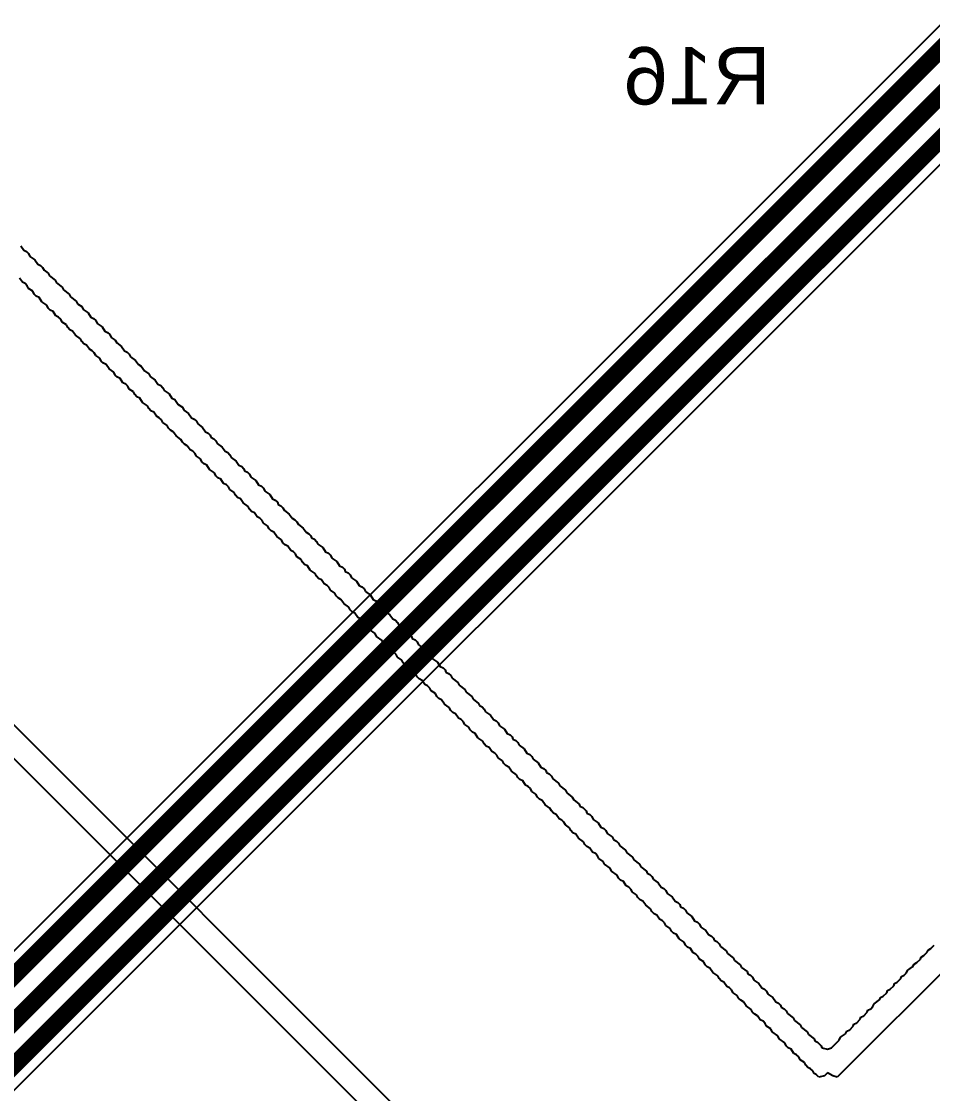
# Model space of a CAD drawing. Header units: millimetres. Extents: x 95 to 305, y 96 to 295.
# Drawn here: x 253.65 to 269.52, y 157.37 to 176.05 of the extents above; entities that cross this region are included whole.
import ezdxf

# ---------------------------------------------------------------- set-up
doc = ezdxf.new("R2010")
doc.units = ezdxf.units.MM
doc.layers.add('BottomOverlay', color=54, linetype='Continuous')
doc.layers.add('TopLayer', color=1, linetype='Continuous')
doc.styles.add('Arial', font='arial.ttf', dxfattribs={"height": 0.2})

msp = doc.modelspace()

# ---------------------------------------------------------------- linework, layer by layer
at = {"layer": 'BottomOverlay'}
for p, q in [((243.799, 173.512), (263.563, 153.748)), ((263.076, 153.651), (243.641, 173.086)), ((253.644, 172.137), (253.693, 172.064)), ((253.693, 172.064), (253.742, 172.04)), ((253.742, 172.04), (253.778, 172.003)), ((253.778, 172.003), (253.802, 171.954)), ((253.802, 171.954), (253.888, 171.894)), ((253.888, 171.894), (253.936, 171.821)), ((253.936, 171.821), (253.985, 171.796)), ((253.985, 171.796), (254.022, 171.76)), ((254.022, 171.76), (254.046, 171.711)), ((254.046, 171.711), (254.119, 171.662)), ((254.119, 171.662), (254.143, 171.614)), ((253.669, 171.504), (253.62, 171.577)), ((253.717, 171.48), (253.669, 171.504)), ((253.754, 171.443), (253.717, 171.48)), ((254.143, 171.614), (254.241, 171.541)), ((254.241, 171.541), (254.265, 171.492)), ((254.265, 171.492), (254.362, 171.419)), ((253.778, 171.395), (253.754, 171.443)), ((253.851, 171.346), (253.778, 171.395)), ((253.876, 171.297), (253.851, 171.346)), ((253.912, 171.261), (253.876, 171.297)), ((254.362, 171.419), (254.387, 171.37)), ((254.387, 171.37), (254.484, 171.297)), ((254.484, 171.297), (254.508, 171.249)), ((253.961, 171.236), (253.912, 171.261)), ((254.009, 171.163), (253.961, 171.236)), ((254.095, 171.102), (254.009, 171.163)), ((254.119, 171.054), (254.095, 171.102)), ((254.508, 171.249), (254.606, 171.176)), ((254.606, 171.176), (254.63, 171.127)), ((254.63, 171.127), (254.703, 171.078)), ((254.155, 171.017), (254.119, 171.054)), ((254.204, 170.993), (254.155, 171.017)), ((254.253, 170.92), (254.204, 170.993)), ((254.301, 170.896), (254.253, 170.92)), ((254.703, 171.078), (254.727, 171.029)), ((254.727, 171.029), (254.813, 170.969)), ((254.813, 170.969), (254.861, 170.896)), ((254.338, 170.859), (254.301, 170.896)), ((254.362, 170.81), (254.338, 170.859)), ((254.435, 170.762), (254.362, 170.81)), ((254.46, 170.713), (254.435, 170.762)), ((254.496, 170.677), (254.46, 170.713)), ((254.861, 170.896), (254.91, 170.871)), ((254.91, 170.871), (254.946, 170.835)), ((254.946, 170.835), (254.971, 170.786)), ((254.971, 170.786), (255.056, 170.725)), ((255.056, 170.725), (255.105, 170.652)), ((254.545, 170.652), (254.496, 170.677)), ((254.594, 170.579), (254.545, 170.652)), ((254.679, 170.518), (254.594, 170.579)), ((255.105, 170.652), (255.153, 170.628)), ((255.153, 170.628), (255.19, 170.591)), ((255.19, 170.591), (255.214, 170.543)), ((255.214, 170.543), (255.287, 170.494)), ((254.703, 170.47), (254.679, 170.518)), ((254.74, 170.433), (254.703, 170.47)), ((254.788, 170.409), (254.74, 170.433)), ((254.837, 170.336), (254.788, 170.409)), ((255.287, 170.494), (255.312, 170.445)), ((255.312, 170.445), (255.397, 170.384)), ((255.397, 170.384), (255.445, 170.311)), ((254.886, 170.311), (254.837, 170.336)), ((254.922, 170.275), (254.886, 170.311)), ((254.946, 170.226), (254.922, 170.275)), ((255.019, 170.178), (254.946, 170.226)), ((255.044, 170.129), (255.019, 170.178)), ((255.445, 170.311), (255.494, 170.287)), ((255.494, 170.287), (255.531, 170.251)), ((255.531, 170.251), (255.555, 170.202)), ((255.555, 170.202), (255.64, 170.141)), ((255.08, 170.092), (255.044, 170.129)), ((255.129, 170.068), (255.08, 170.092)), ((255.178, 169.995), (255.129, 170.068)), ((255.263, 169.934), (255.178, 169.995)), ((255.64, 170.141), (255.689, 170.068)), ((255.689, 170.068), (255.737, 170.044)), ((255.737, 170.044), (255.798, 169.959)), ((255.287, 169.886), (255.263, 169.934)), ((255.324, 169.849), (255.287, 169.886)), ((255.372, 169.825), (255.324, 169.849)), ((255.421, 169.752), (255.372, 169.825)), ((255.798, 169.959), (255.871, 169.91)), ((255.871, 169.91), (255.896, 169.861)), ((255.896, 169.861), (255.981, 169.8)), ((255.981, 169.8), (256.03, 169.727)), ((255.47, 169.727), (255.421, 169.752)), ((255.506, 169.691), (255.47, 169.727)), ((255.531, 169.642), (255.506, 169.691)), ((255.604, 169.593), (255.531, 169.642)), ((255.628, 169.545), (255.604, 169.593)), ((256.03, 169.727), (256.078, 169.703)), ((256.078, 169.703), (256.115, 169.666)), ((256.115, 169.666), (256.139, 169.618)), ((256.139, 169.618), (256.224, 169.557)), ((255.664, 169.508), (255.628, 169.545)), ((255.713, 169.484), (255.664, 169.508)), ((255.762, 169.411), (255.713, 169.484)), ((255.847, 169.35), (255.762, 169.411)), ((256.224, 169.557), (256.273, 169.484)), ((256.273, 169.484), (256.322, 169.46)), ((256.322, 169.46), (256.382, 169.374)), ((255.871, 169.301), (255.847, 169.35)), ((255.908, 169.265), (255.871, 169.301)), ((255.957, 169.241), (255.908, 169.265)), ((256.005, 169.168), (255.957, 169.241)), ((256.382, 169.374), (256.456, 169.326)), ((256.456, 169.326), (256.48, 169.277)), ((256.48, 169.277), (256.565, 169.216)), ((256.565, 169.216), (256.614, 169.143)), ((256.054, 169.143), (256.005, 169.168)), ((256.09, 169.107), (256.054, 169.143)), ((256.115, 169.058), (256.09, 169.107)), ((256.188, 169.009), (256.115, 169.058)), ((256.614, 169.143), (256.662, 169.119)), ((256.662, 169.119), (256.699, 169.082)), ((256.699, 169.082), (256.723, 169.034)), ((256.723, 169.034), (256.808, 168.973)), ((256.212, 168.961), (256.188, 169.009)), ((256.249, 168.924), (256.212, 168.961)), ((256.297, 168.9), (256.249, 168.924)), ((256.346, 168.827), (256.297, 168.9)), ((256.808, 168.973), (256.857, 168.9)), ((256.857, 168.9), (256.906, 168.875)), ((256.906, 168.875), (256.942, 168.839)), ((256.431, 168.766), (256.346, 168.827)), ((256.456, 168.717), (256.431, 168.766)), ((256.492, 168.681), (256.456, 168.717)), ((256.541, 168.656), (256.492, 168.681)), ((256.589, 168.583), (256.541, 168.656)), ((256.942, 168.839), (256.954, 168.802)), ((256.954, 168.802), (257.003, 168.778)), ((257.003, 168.778), (257.04, 168.742)), ((257.04, 168.742), (257.064, 168.693)), ((257.064, 168.693), (257.149, 168.632)), ((256.638, 168.559), (256.589, 168.583)), ((256.675, 168.523), (256.638, 168.559)), ((256.699, 168.474), (256.675, 168.523)), ((256.772, 168.425), (256.699, 168.474)), ((257.149, 168.632), (257.198, 168.559)), ((257.198, 168.559), (257.247, 168.535)), ((257.247, 168.535), (257.283, 168.498)), ((257.283, 168.498), (257.307, 168.449)), ((256.796, 168.376), (256.772, 168.425)), ((256.833, 168.34), (256.796, 168.376)), ((256.881, 168.316), (256.833, 168.34)), ((256.93, 168.243), (256.881, 168.316)), ((257.307, 168.449), (257.393, 168.389)), ((257.393, 168.389), (257.441, 168.316)), ((257.441, 168.316), (257.49, 168.291)), ((257.49, 168.291), (257.526, 168.255)), ((257.015, 168.182), (256.93, 168.243)), ((257.04, 168.133), (257.015, 168.182)), ((257.076, 168.097), (257.04, 168.133)), ((257.125, 168.072), (257.076, 168.097)), ((257.526, 168.255), (257.539, 168.218)), ((257.539, 168.218), (257.587, 168.194)), ((257.587, 168.194), (257.624, 168.157)), ((257.624, 168.157), (257.648, 168.109)), ((257.648, 168.109), (257.733, 168.048)), ((257.174, 167.999), (257.125, 168.072)), ((257.222, 167.975), (257.174, 167.999)), ((257.259, 167.938), (257.222, 167.975)), ((257.283, 167.89), (257.259, 167.938)), ((257.733, 168.048), (257.782, 167.975)), ((257.782, 167.975), (257.831, 167.951)), ((257.831, 167.951), (257.867, 167.914)), ((257.867, 167.914), (257.892, 167.865)), ((257.356, 167.841), (257.283, 167.89)), ((257.38, 167.792), (257.356, 167.841)), ((257.417, 167.756), (257.38, 167.792)), ((257.466, 167.731), (257.417, 167.756)), ((257.514, 167.658), (257.466, 167.731)), ((257.892, 167.865), (257.977, 167.804)), ((257.977, 167.804), (258.025, 167.731)), ((258.025, 167.731), (258.074, 167.707)), ((257.599, 167.598), (257.514, 167.658)), ((257.624, 167.549), (257.599, 167.598)), ((257.66, 167.512), (257.624, 167.549)), ((258.074, 167.707), (258.111, 167.671)), ((258.111, 167.671), (258.123, 167.634)), ((258.123, 167.634), (258.171, 167.61)), ((258.171, 167.61), (258.208, 167.573)), ((258.208, 167.573), (258.232, 167.525)), ((257.709, 167.488), (257.66, 167.512)), ((257.758, 167.415), (257.709, 167.488)), ((257.806, 167.391), (257.758, 167.415)), ((257.843, 167.354), (257.806, 167.391)), ((257.867, 167.306), (257.843, 167.354)), ((258.232, 167.525), (258.317, 167.464)), ((258.317, 167.464), (258.366, 167.391)), ((258.366, 167.391), (258.415, 167.366)), ((258.415, 167.366), (258.451, 167.33)), ((257.94, 167.257), (257.867, 167.306)), ((257.965, 167.208), (257.94, 167.257)), ((258.001, 167.172), (257.965, 167.208)), ((258.05, 167.147), (258.001, 167.172)), ((258.451, 167.33), (258.476, 167.281)), ((258.476, 167.281), (258.561, 167.22)), ((258.561, 167.22), (258.61, 167.147)), ((258.098, 167.074), (258.05, 167.147)), ((258.184, 167.013), (258.098, 167.074)), ((258.208, 166.965), (258.184, 167.013)), ((258.61, 167.147), (258.658, 167.123)), ((258.658, 167.123), (258.695, 167.086)), ((258.695, 167.086), (258.707, 167.05)), ((258.707, 167.05), (258.756, 167.026)), ((258.756, 167.026), (258.792, 166.989)), ((258.792, 166.989), (258.816, 166.94)), ((258.244, 166.928), (258.208, 166.965)), ((258.293, 166.904), (258.244, 166.928)), ((258.342, 166.831), (258.293, 166.904)), ((258.39, 166.807), (258.342, 166.831)), ((258.427, 166.77), (258.39, 166.807)), ((258.816, 166.94), (258.902, 166.88)), ((258.902, 166.88), (258.95, 166.807)), ((258.95, 166.807), (258.999, 166.782)), ((258.451, 166.721), (258.427, 166.77)), ((258.524, 166.673), (258.451, 166.721)), ((258.549, 166.624), (258.524, 166.673)), ((258.585, 166.588), (258.549, 166.624)), ((258.999, 166.782), (259.035, 166.746)), ((259.035, 166.746), (259.06, 166.697)), ((259.06, 166.697), (259.145, 166.636)), ((259.145, 166.636), (259.194, 166.563)), ((258.634, 166.563), (258.585, 166.588)), ((258.683, 166.49), (258.634, 166.563)), ((258.768, 166.429), (258.683, 166.49)), ((258.792, 166.381), (258.768, 166.429)), ((259.194, 166.563), (259.242, 166.539)), ((259.242, 166.539), (259.279, 166.502)), ((259.279, 166.502), (259.291, 166.466)), ((259.291, 166.466), (259.34, 166.441)), ((259.34, 166.441), (259.376, 166.405)), ((258.829, 166.344), (258.792, 166.381)), ((258.877, 166.32), (258.829, 166.344)), ((258.926, 166.247), (258.877, 166.32)), ((258.975, 166.222), (258.926, 166.247)), ((259.376, 166.405), (259.401, 166.356)), ((259.401, 166.356), (259.486, 166.295)), ((259.486, 166.295), (259.534, 166.222)), ((259.011, 166.186), (258.975, 166.222)), ((259.035, 166.137), (259.011, 166.186)), ((259.109, 166.089), (259.035, 166.137)), ((259.133, 166.04), (259.109, 166.089)), ((259.534, 166.222), (259.583, 166.198)), ((259.583, 166.198), (259.62, 166.162)), ((259.62, 166.162), (259.644, 166.113)), ((259.644, 166.113), (259.729, 166.052)), ((259.729, 166.052), (259.778, 165.979)), ((259.169, 166.003), (259.133, 166.04)), ((259.218, 165.979), (259.169, 166.003)), ((259.267, 165.906), (259.218, 165.979)), ((259.352, 165.845), (259.267, 165.906)), ((259.778, 165.979), (259.827, 165.955)), ((259.827, 165.955), (259.863, 165.918)), ((259.863, 165.918), (259.875, 165.882)), ((259.875, 165.882), (259.924, 165.857)), ((259.924, 165.857), (259.96, 165.821)), ((259.376, 165.796), (259.352, 165.845)), ((259.413, 165.76), (259.376, 165.796)), ((259.461, 165.736), (259.413, 165.76)), ((259.51, 165.663), (259.461, 165.736)), ((259.96, 165.821), (259.985, 165.772)), ((259.985, 165.772), (260.07, 165.711)), ((260.07, 165.711), (260.119, 165.638)), ((275.878, 165.675), (267.859, 157.655)), ((259.559, 165.638), (259.51, 165.663)), ((259.595, 165.602), (259.559, 165.638)), ((259.62, 165.553), (259.595, 165.602)), ((259.693, 165.504), (259.62, 165.553)), ((259.717, 165.456), (259.693, 165.504)), ((260.119, 165.638), (260.167, 165.614)), ((260.167, 165.614), (260.204, 165.577)), ((260.204, 165.577), (260.228, 165.529)), ((260.228, 165.529), (260.313, 165.468)), ((259.814, 165.383), (259.717, 165.456)), ((259.839, 165.334), (259.814, 165.383)), ((259.936, 165.261), (259.839, 165.334)), ((260.313, 165.468), (260.362, 165.395)), ((260.362, 165.395), (260.411, 165.371)), ((260.411, 165.371), (260.447, 165.334)), ((260.447, 165.334), (260.459, 165.298)), ((260.459, 165.298), (260.508, 165.273)), ((259.96, 165.212), (259.936, 165.261)), ((259.997, 165.176), (259.96, 165.212)), ((260.046, 165.151), (259.997, 165.176)), ((260.094, 165.078), (260.046, 165.151)), ((260.508, 165.273), (260.545, 165.237)), ((260.545, 165.237), (260.569, 165.188)), ((260.569, 165.188), (260.654, 165.127)), ((260.654, 165.127), (260.703, 165.054)), ((260.143, 165.054), (260.094, 165.078)), ((260.179, 165.018), (260.143, 165.054)), ((260.204, 164.969), (260.179, 165.018)), ((260.277, 164.92), (260.204, 164.969)), ((260.703, 165.054), (260.751, 165.03)), ((260.751, 165.03), (260.788, 164.993)), ((260.788, 164.993), (260.812, 164.945)), ((260.812, 164.945), (260.897, 164.884)), ((260.301, 164.872), (260.277, 164.92)), ((260.338, 164.835), (260.301, 164.872)), ((260.386, 164.811), (260.338, 164.835)), ((260.435, 164.738), (260.386, 164.811)), ((260.52, 164.677), (260.435, 164.738)), ((260.897, 164.884), (260.946, 164.811)), ((260.946, 164.811), (260.995, 164.786)), ((260.995, 164.786), (261.031, 164.75)), ((261.031, 164.75), (261.043, 164.713)), ((260.545, 164.628), (260.52, 164.677)), ((260.581, 164.592), (260.545, 164.628)), ((260.63, 164.567), (260.581, 164.592)), ((260.678, 164.494), (260.63, 164.567)), ((261.043, 164.713), (261.092, 164.689)), ((261.092, 164.689), (261.129, 164.653)), ((261.129, 164.653), (261.153, 164.604)), ((261.153, 164.604), (261.25, 164.531)), ((260.727, 164.47), (260.678, 164.494)), ((260.764, 164.433), (260.727, 164.47)), ((260.788, 164.385), (260.764, 164.433)), ((260.861, 164.336), (260.788, 164.385)), ((261.25, 164.531), (261.275, 164.482)), ((261.275, 164.482), (261.372, 164.409)), ((261.372, 164.409), (261.396, 164.36)), ((261.396, 164.36), (261.494, 164.287)), ((260.885, 164.287), (260.861, 164.336)), ((260.922, 164.251), (260.885, 164.287)), ((260.97, 164.227), (260.922, 164.251)), ((261.019, 164.154), (260.97, 164.227)), ((261.494, 164.287), (261.518, 164.239)), ((261.518, 164.239), (261.615, 164.166)), ((261.104, 164.093), (261.019, 164.154)), ((261.129, 164.044), (261.104, 164.093)), ((261.165, 164.008), (261.129, 164.044)), ((261.214, 163.983), (261.165, 164.008)), ((261.615, 164.166), (261.628, 164.129)), ((261.628, 164.129), (261.676, 164.105)), ((261.676, 164.105), (261.713, 164.068)), ((261.713, 164.068), (261.737, 164.02)), ((261.737, 164.02), (261.822, 163.959)), ((261.263, 163.91), (261.214, 163.983)), ((261.311, 163.886), (261.263, 163.91)), ((261.348, 163.849), (261.311, 163.886)), ((261.372, 163.801), (261.348, 163.849)), ((261.445, 163.752), (261.372, 163.801)), ((261.822, 163.959), (261.871, 163.886)), ((261.871, 163.886), (261.92, 163.861)), ((261.92, 163.861), (261.956, 163.825)), ((261.956, 163.825), (261.981, 163.776)), ((261.469, 163.703), (261.445, 163.752)), ((261.506, 163.667), (261.469, 163.703)), ((261.555, 163.642), (261.506, 163.667)), ((261.603, 163.569), (261.555, 163.642)), ((261.981, 163.776), (262.066, 163.715)), ((262.066, 163.715), (262.114, 163.642)), ((262.114, 163.642), (262.163, 163.618)), ((262.163, 163.618), (262.2, 163.582)), ((261.688, 163.509), (261.603, 163.569)), ((261.713, 163.46), (261.688, 163.509)), ((261.749, 163.423), (261.713, 163.46)), ((262.2, 163.582), (262.212, 163.545)), ((262.212, 163.545), (262.26, 163.521)), ((262.26, 163.521), (262.297, 163.484)), ((262.297, 163.484), (262.321, 163.436)), ((262.321, 163.436), (262.407, 163.375)), ((261.798, 163.399), (261.749, 163.423)), ((261.847, 163.326), (261.798, 163.399)), ((261.895, 163.302), (261.847, 163.326)), ((261.932, 163.265), (261.895, 163.302)), ((261.956, 163.216), (261.932, 163.265)), ((262.407, 163.375), (262.455, 163.302)), ((262.455, 163.302), (262.504, 163.277)), ((262.504, 163.277), (262.54, 163.241)), ((262.54, 163.241), (262.565, 163.192)), ((262.029, 163.168), (261.956, 163.216)), ((262.054, 163.119), (262.029, 163.168)), ((262.09, 163.083), (262.054, 163.119)), ((262.139, 163.058), (262.09, 163.083)), ((262.187, 162.985), (262.139, 163.058)), ((262.565, 163.192), (262.65, 163.131)), ((262.65, 163.131), (262.699, 163.058)), ((262.699, 163.058), (262.747, 163.034)), ((262.273, 162.924), (262.187, 162.985)), ((262.297, 162.876), (262.273, 162.924)), ((262.333, 162.839), (262.297, 162.876)), ((262.747, 163.034), (262.784, 162.997)), ((262.784, 162.997), (262.796, 162.961)), ((262.796, 162.961), (262.845, 162.937)), ((262.845, 162.937), (262.881, 162.9)), ((262.881, 162.9), (262.905, 162.851)), ((262.382, 162.815), (262.333, 162.839)), ((262.431, 162.742), (262.382, 162.815)), ((262.48, 162.718), (262.431, 162.742)), ((262.516, 162.681), (262.48, 162.718)), ((262.54, 162.632), (262.516, 162.681)), ((262.905, 162.851), (263.003, 162.778)), ((263.003, 162.778), (263.027, 162.73)), ((263.027, 162.73), (263.125, 162.657)), ((262.613, 162.584), (262.54, 162.632)), ((262.638, 162.535), (262.613, 162.584)), ((262.674, 162.498), (262.638, 162.535)), ((262.723, 162.474), (262.674, 162.498)), ((263.125, 162.657), (263.149, 162.608)), ((263.149, 162.608), (263.246, 162.535)), ((263.246, 162.535), (263.271, 162.486)), ((262.772, 162.401), (262.723, 162.474)), ((262.857, 162.34), (262.772, 162.401)), ((262.881, 162.292), (262.857, 162.34)), ((263.271, 162.486), (263.368, 162.413)), ((263.368, 162.413), (263.38, 162.377)), ((263.38, 162.377), (263.429, 162.352)), ((263.429, 162.352), (263.49, 162.292)), ((262.918, 162.255), (262.881, 162.292)), ((262.966, 162.231), (262.918, 162.255)), ((263.015, 162.158), (262.966, 162.231)), ((263.064, 162.133), (263.015, 162.158)), ((263.1, 162.097), (263.064, 162.133)), ((263.49, 162.292), (263.502, 162.255)), ((263.502, 162.255), (263.55, 162.231)), ((263.55, 162.231), (263.587, 162.194)), ((263.587, 162.194), (263.611, 162.146)), ((263.611, 162.146), (263.697, 162.085)), ((263.125, 162.048), (263.1, 162.097)), ((263.198, 162), (263.125, 162.048)), ((263.222, 161.951), (263.198, 162)), ((263.258, 161.914), (263.222, 161.951)), ((263.697, 162.085), (263.745, 162.012)), ((263.745, 162.012), (263.794, 161.987)), ((263.794, 161.987), (263.83, 161.951)), ((263.83, 161.951), (263.855, 161.902)), ((263.307, 161.89), (263.258, 161.914)), ((263.356, 161.817), (263.307, 161.89)), ((263.441, 161.756), (263.356, 161.817)), ((263.465, 161.707), (263.441, 161.756)), ((263.855, 161.902), (263.94, 161.841)), ((263.94, 161.841), (263.964, 161.793)), ((263.964, 161.793), (264.013, 161.768)), ((264.013, 161.768), (264.049, 161.732)), ((263.502, 161.671), (263.465, 161.707)), ((263.55, 161.647), (263.502, 161.671)), ((263.599, 161.574), (263.55, 161.647)), ((263.648, 161.549), (263.599, 161.574)), ((264.049, 161.732), (264.074, 161.683)), ((264.074, 161.683), (264.171, 161.61)), ((264.171, 161.61), (264.195, 161.561)), ((264.195, 161.561), (264.293, 161.488)), ((263.684, 161.513), (263.648, 161.549)), ((263.709, 161.464), (263.684, 161.513)), ((263.782, 161.415), (263.709, 161.464)), ((263.806, 161.367), (263.782, 161.415)), ((264.293, 161.488), (264.317, 161.44)), ((264.317, 161.44), (264.415, 161.367)), ((263.903, 161.294), (263.806, 161.367)), ((263.928, 161.245), (263.903, 161.294)), ((264.025, 161.172), (263.928, 161.245)), ((264.415, 161.367), (264.439, 161.318)), ((264.439, 161.318), (264.536, 161.245)), ((264.536, 161.245), (264.548, 161.208)), ((264.548, 161.208), (264.597, 161.184)), ((264.049, 161.123), (264.025, 161.172)), ((264.086, 161.087), (264.049, 161.123)), ((264.135, 161.062), (264.086, 161.087)), ((264.183, 160.989), (264.135, 161.062)), ((264.597, 161.184), (264.634, 161.148)), ((264.634, 161.148), (264.658, 161.099)), ((264.658, 161.099), (264.743, 161.038)), ((264.743, 161.038), (264.792, 160.965)), ((264.232, 160.965), (264.183, 160.989)), ((264.268, 160.929), (264.232, 160.965)), ((264.293, 160.88), (264.268, 160.929)), ((264.366, 160.831), (264.293, 160.88)), ((264.39, 160.783), (264.366, 160.831)), ((264.792, 160.965), (264.84, 160.941)), ((264.84, 160.941), (264.877, 160.904)), ((264.877, 160.904), (264.901, 160.856)), ((264.901, 160.856), (264.987, 160.795)), ((264.427, 160.746), (264.39, 160.783)), ((264.475, 160.722), (264.427, 160.746)), ((264.524, 160.649), (264.475, 160.722)), ((264.609, 160.588), (264.524, 160.649)), ((264.987, 160.795), (265.035, 160.722)), ((265.035, 160.722), (265.084, 160.697)), ((265.084, 160.697), (265.12, 160.661)), ((265.12, 160.661), (265.133, 160.624)), ((264.634, 160.539), (264.609, 160.588)), ((264.67, 160.503), (264.634, 160.539)), ((264.719, 160.478), (264.67, 160.503)), ((264.767, 160.405), (264.719, 160.478)), ((265.133, 160.624), (265.181, 160.6)), ((265.181, 160.6), (265.218, 160.563)), ((265.218, 160.563), (265.242, 160.515)), ((265.242, 160.515), (265.327, 160.454)), ((265.327, 160.454), (265.376, 160.381)), ((264.816, 160.381), (264.767, 160.405)), ((264.853, 160.344), (264.816, 160.381)), ((264.877, 160.296), (264.853, 160.344)), ((264.95, 160.247), (264.877, 160.296)), ((265.376, 160.381), (265.425, 160.357)), ((265.425, 160.357), (265.461, 160.32)), ((265.461, 160.32), (265.485, 160.271)), ((265.485, 160.271), (265.571, 160.211)), ((264.974, 160.198), (264.95, 160.247)), ((265.011, 160.162), (264.974, 160.198)), ((265.06, 160.138), (265.011, 160.162)), ((265.108, 160.065), (265.06, 160.138)), ((265.193, 160.004), (265.108, 160.065)), ((265.571, 160.211), (265.619, 160.138)), ((265.619, 160.138), (265.668, 160.113)), ((265.668, 160.113), (265.705, 160.077)), ((265.705, 160.077), (265.717, 160.04)), ((265.218, 159.955), (265.193, 160.004)), ((265.254, 159.918), (265.218, 159.955)), ((265.303, 159.894), (265.254, 159.918)), ((265.352, 159.821), (265.303, 159.894)), ((265.717, 160.04), (265.765, 160.016)), ((265.765, 160.016), (265.802, 159.979)), ((265.802, 159.979), (265.826, 159.931)), ((265.826, 159.931), (265.924, 159.858)), ((269.441, 159.87), (269.489, 159.894)), ((269.489, 159.894), (269.55, 159.955)), ((265.4, 159.797), (265.352, 159.821)), ((265.437, 159.76), (265.4, 159.797)), ((265.461, 159.712), (265.437, 159.76)), ((265.534, 159.663), (265.461, 159.712)), ((265.924, 159.858), (265.948, 159.809)), ((265.948, 159.809), (266.045, 159.736)), ((266.045, 159.736), (266.07, 159.687)), ((269.246, 159.651), (269.307, 159.712)), ((269.307, 159.712), (269.319, 159.748)), ((269.319, 159.748), (269.368, 159.772)), ((269.368, 159.772), (269.428, 159.833)), ((269.428, 159.833), (269.441, 159.87)), ((265.558, 159.614), (265.534, 159.663)), ((265.595, 159.578), (265.558, 159.614)), ((265.644, 159.553), (265.595, 159.578)), ((265.692, 159.48), (265.644, 159.553)), ((266.07, 159.687), (266.167, 159.614)), ((266.167, 159.614), (266.191, 159.566)), ((266.191, 159.566), (266.289, 159.493)), ((269.063, 159.468), (269.088, 159.517)), ((269.088, 159.517), (269.173, 159.578)), ((269.173, 159.578), (269.197, 159.626)), ((269.197, 159.626), (269.246, 159.651)), ((265.778, 159.42), (265.692, 159.48)), ((265.802, 159.371), (265.778, 159.42)), ((265.838, 159.334), (265.802, 159.371)), ((265.887, 159.31), (265.838, 159.334)), ((266.289, 159.493), (266.301, 159.456)), ((266.301, 159.456), (266.35, 159.432)), ((266.35, 159.432), (266.386, 159.395)), ((266.386, 159.395), (266.41, 159.347)), ((266.41, 159.347), (266.496, 159.286)), ((268.905, 159.31), (268.966, 159.371)), ((268.966, 159.371), (268.978, 159.407)), ((268.978, 159.407), (269.027, 159.432)), ((269.027, 159.432), (269.063, 159.468)), ((265.936, 159.237), (265.887, 159.31)), ((265.984, 159.213), (265.936, 159.237)), ((266.021, 159.176), (265.984, 159.213)), ((266.045, 159.127), (266.021, 159.176)), ((266.496, 159.286), (266.544, 159.213)), ((266.544, 159.213), (266.593, 159.188)), ((266.593, 159.188), (266.629, 159.152)), ((266.629, 159.152), (266.654, 159.103)), ((268.723, 159.127), (268.735, 159.164)), ((268.735, 159.164), (268.783, 159.188)), ((268.783, 159.188), (268.844, 159.249)), ((268.844, 159.249), (268.856, 159.286)), ((268.856, 159.286), (268.905, 159.31)), ((266.118, 159.079), (266.045, 159.127)), ((266.143, 159.03), (266.118, 159.079)), ((266.179, 158.994), (266.143, 159.03)), ((266.228, 158.969), (266.179, 158.994)), ((266.276, 158.896), (266.228, 158.969)), ((266.654, 159.103), (266.739, 159.042)), ((266.739, 159.042), (266.788, 158.969)), ((266.788, 158.969), (266.836, 158.945)), ((266.836, 158.945), (266.873, 158.908)), ((268.504, 158.933), (268.601, 159.006)), ((268.601, 159.006), (268.613, 159.042)), ((268.613, 159.042), (268.662, 159.067)), ((268.662, 159.067), (268.723, 159.127)), ((266.362, 158.835), (266.276, 158.896)), ((266.386, 158.787), (266.362, 158.835)), ((266.423, 158.75), (266.386, 158.787)), ((266.873, 158.908), (266.885, 158.872)), ((266.885, 158.872), (266.934, 158.848)), ((266.934, 158.848), (266.97, 158.811)), ((266.97, 158.811), (266.995, 158.762)), ((266.995, 158.762), (267.092, 158.689)), ((268.321, 158.726), (268.382, 158.787)), ((268.382, 158.787), (268.394, 158.823)), ((268.394, 158.823), (268.443, 158.848)), ((268.443, 158.848), (268.479, 158.884)), ((268.479, 158.884), (268.504, 158.933)), ((266.471, 158.726), (266.423, 158.75)), ((266.52, 158.653), (266.471, 158.726)), ((266.569, 158.628), (266.52, 158.653)), ((266.605, 158.592), (266.569, 158.628)), ((266.629, 158.543), (266.605, 158.592)), ((267.092, 158.689), (267.116, 158.641)), ((267.116, 158.641), (267.214, 158.568)), ((268.138, 158.543), (268.151, 158.58)), ((268.151, 158.58), (268.199, 158.604)), ((268.199, 158.604), (268.26, 158.665)), ((268.26, 158.665), (268.272, 158.702)), ((268.272, 158.702), (268.321, 158.726)), ((266.702, 158.495), (266.629, 158.543)), ((266.727, 158.446), (266.702, 158.495)), ((266.824, 158.373), (266.727, 158.446)), ((267.214, 158.568), (267.238, 158.519)), ((267.238, 158.519), (267.335, 158.446)), ((267.335, 158.446), (267.36, 158.397)), ((267.36, 158.397), (267.457, 158.324)), ((267.919, 158.349), (268.005, 158.409)), ((268.005, 158.409), (268.029, 158.458)), ((268.029, 158.458), (268.078, 158.482)), ((268.078, 158.482), (268.138, 158.543)), ((266.848, 158.324), (266.824, 158.373)), ((266.946, 158.251), (266.848, 158.324)), ((266.97, 158.203), (266.946, 158.251)), ((267.007, 158.166), (266.97, 158.203)), ((267.457, 158.324), (267.469, 158.288)), ((267.469, 158.288), (267.518, 158.263)), ((267.518, 158.263), (267.579, 158.203)), ((267.579, 158.203), (267.591, 158.166)), ((267.761, 158.166), (267.895, 158.3)), ((267.895, 158.3), (267.919, 158.349)), ((267.055, 158.142), (267.007, 158.166)), ((267.104, 158.069), (267.055, 158.142)), ((267.153, 158.044), (267.104, 158.069)), ((267.189, 158.008), (267.153, 158.044)), ((267.591, 158.166), (267.688, 158.142)), ((267.688, 158.142), (267.761, 158.166)), ((267.214, 157.959), (267.189, 158.008)), ((267.287, 157.91), (267.214, 157.959)), ((267.311, 157.862), (267.287, 157.91)), ((267.347, 157.825), (267.311, 157.862)), ((267.396, 157.801), (267.347, 157.825)), ((267.433, 157.764), (267.396, 157.801)), ((267.457, 157.716), (267.433, 157.764)), ((267.493, 157.704), (267.457, 157.716)), ((267.542, 157.655), (267.493, 157.704)), ((267.64, 157.679), (267.542, 157.655)), ((267.688, 157.728), (267.64, 157.679)), ((267.786, 157.679), (267.688, 157.728)), ((267.859, 157.655), (267.786, 157.679))]:
    msp.add_line(p, q, dxfattribs=at)
at = {"layer": 'TopLayer'}
for p, q in [((249.76, 153.667), (288.966, 192.874)), ((284.294, 190.627), (240.473, 146.806))]:
    msp.add_line(p, q, dxfattribs=at)
at = {"layer": 'TopLayer', "const_width": 0.3}
for points in [[(238.785, 143.125), (288.75, 193.09)], [(240.6, 146.5), (284.6, 190.5)], [(238.591, 143.691), (285.2, 190.3)]]:
    msp.add_lwpolyline(points, dxfattribs=at)

# ---------------------------------------------------------------- texts
at = {"layer": 'BottomOverlay', "style": 'Arial', "text_generation_flag": 2}
msp.add_text('R16', height=1, dxfattribs=at).set_placement((266.7, 174.6))

doc.saveas('drawing.dxf')
